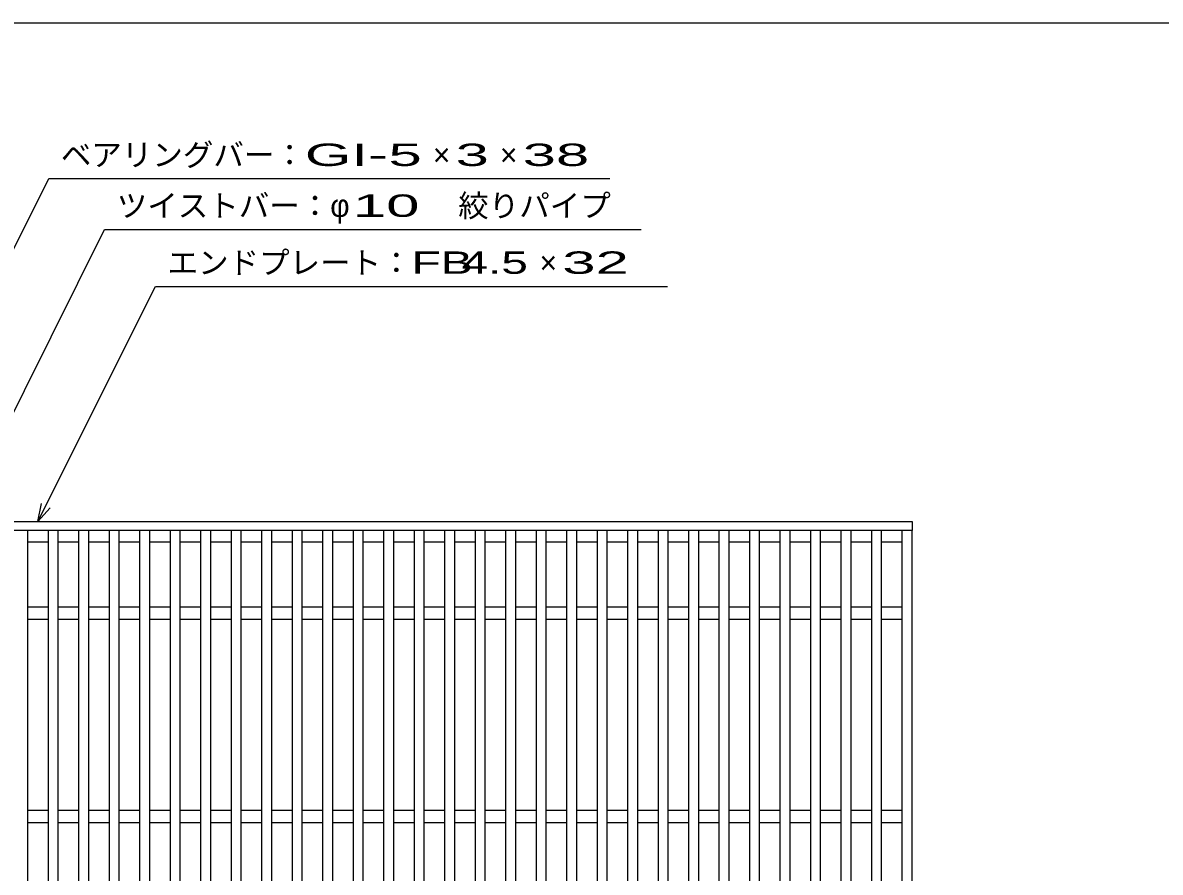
# Model space of a CAD drawing. Units: millimetres, scale not verified. Extents: x -1092 to 1042, y -770 to 629.
# Drawn here: x -692 to -133, y 212 to 629 of the extents above; entities that cross this region are included whole.
import ezdxf
from ezdxf.enums import TextEntityAlignment as Align

# ---------------------------------------------------------------- set-up
doc = ezdxf.new("R2010")
doc.units = ezdxf.units.MM
doc.header["$LTSCALE"] = 6
for name, color, linetype, lineweight in [('0_2', 150, 'Continuous', 25), ('16', 3, 'Continuous', 25), ('22', 4, 'Continuous', 25)]:
    doc.layers.add(name, color=color, linetype=linetype, lineweight=lineweight)
doc.styles.add('ベクトル', font='')
doc.styles.get('ベクトル').set_extended_font_data('ベクトル')

msp = doc.modelspace()

# ---------------------------------------------------------------- linework, layer by layer
at = {"layer": '0_2'}
msp.add_line((-1034.4, 629.1), (1041.6, 629.1), dxfattribs=at)
at = {"layer": '16'}
for p, q in [((-845, 384), (-255, 384)), ((-255, 384), (-255, 379.5)), ((-255, 379.5), (-845, 379.5)), ((-690, 379.5), (-695, 379.5)), ((-690, -201.5), (-690, 379.5)), ((-680, 379.5), (-680, -201.5)), ((-675, 379.5), (-680, 379.5)), ((-675, -201.5), (-675, 379.5)), ((-665, 379.5), (-665, -201.5)), ((-660, 379.5), (-665, 379.5)), ((-660, -201.5), (-660, 379.5)), ((-650, 379.5), (-650, -201.5)), ((-645, 379.5), (-650, 379.5)), ((-645, -201.5), (-645, 379.5)), ((-635, 379.5), (-635, -201.5)), ((-630, 379.5), (-635, 379.5)), ((-630, -201.5), (-630, 379.5)), ((-620, 379.5), (-620, -201.5)), ((-615, 379.5), (-620, 379.5)), ((-615, -201.5), (-615, 379.5)), ((-605, 379.5), (-605, -201.5)), ((-600, 379.5), (-605, 379.5)), ((-600, -201.5), (-600, 379.5)), ((-590, 379.5), (-590, -201.5)), ((-585, 379.5), (-590, 379.5)), ((-585, -201.5), (-585, 379.5)), ((-575, 379.5), (-575, -201.5)), ((-570, 379.5), (-575, 379.5)), ((-570, -201.5), (-570, 379.5)), ((-560, 379.5), (-560, -201.5)), ((-555, 379.5), (-560, 379.5)), ((-555, -201.5), (-555, 379.5)), ((-545, 379.5), (-545, -201.5)), ((-540, 379.5), (-545, 379.5)), ((-540, -201.5), (-540, 379.5)), ((-530, 379.5), (-530, -201.5)), ((-525, 379.5), (-530, 379.5)), ((-525, -201.5), (-525, 379.5)), ((-515, 379.5), (-515, -201.5)), ((-510, 379.5), (-515, 379.5)), ((-510, -201.5), (-510, 379.5)), ((-500, 379.5), (-500, -201.5)), ((-495, 379.5), (-500, 379.5)), ((-495, -201.5), (-495, 379.5)), ((-485, 379.5), (-485, -201.5)), ((-480, 379.5), (-485, 379.5)), ((-480, -201.5), (-480, 379.5)), ((-470, 379.5), (-470, -201.5)), ((-465, 379.5), (-470, 379.5)), ((-465, -201.5), (-465, 379.5)), ((-455, 379.5), (-455, -201.5)), ((-450, 379.5), (-455, 379.5)), ((-450, -201.5), (-450, 379.5)), ((-440, 379.5), (-440, -201.5)), ((-435, 379.5), (-440, 379.5)), ((-435, -201.5), (-435, 379.5)), ((-425, 379.5), (-425, -201.5)), ((-420, 379.5), (-425, 379.5)), ((-420, -201.5), (-420, 379.5)), ((-410, 379.5), (-410, -201.5)), ((-405, 379.5), (-410, 379.5)), ((-405, -201.5), (-405, 379.5)), ((-395, 379.5), (-395, -201.5)), ((-390, 379.5), (-395, 379.5)), ((-390, -201.5), (-390, 379.5)), ((-380, 379.5), (-380, -201.5)), ((-375, 379.5), (-380, 379.5)), ((-375, -201.5), (-375, 379.5)), ((-365, 379.5), (-365, -201.5)), ((-360, 379.5), (-365, 379.5)), ((-360, -201.5), (-360, 379.5)), ((-350, 379.5), (-350, -201.5)), ((-345, 379.5), (-350, 379.5)), ((-345, -201.5), (-345, 379.5)), ((-335, 379.5), (-335, -201.5)), ((-330, 379.5), (-335, 379.5)), ((-330, -201.5), (-330, 379.5)), ((-320, 379.5), (-320, -201.5)), ((-315, 379.5), (-320, 379.5)), ((-315, -201.5), (-315, 379.5)), ((-305, 379.5), (-305, -201.5)), ((-300, 379.5), (-305, 379.5)), ((-300, -201.5), (-300, 379.5)), ((-290, 379.5), (-290, -201.5)), ((-285, 379.5), (-290, 379.5)), ((-285, -201.5), (-285, 379.5)), ((-275, 379.5), (-275, -201.5)), ((-270, 379.5), (-275, 379.5)), ((-270, -201.5), (-270, 379.5)), ((-260, 379.5), (-260, -201.5)), ((-255, 379.5), (-260, 379.5)), ((-255, -201.5), (-255, 379.5)), ((-690, 374), (-680, 374)), ((-675, 374), (-665, 374)), ((-660, 374), (-650, 374)), ((-645, 374), (-635, 374)), ((-630, 374), (-620, 374)), ((-615, 374), (-605, 374)), ((-600, 374), (-590, 374)), ((-585, 374), (-575, 374)), ((-570, 374), (-560, 374)), ((-555, 374), (-545, 374)), ((-540, 374), (-530, 374)), ((-525, 374), (-515, 374)), ((-510, 374), (-500, 374)), ((-495, 374), (-485, 374)), ((-480, 374), (-470, 374)), ((-465, 374), (-455, 374)), ((-450, 374), (-440, 374)), ((-435, 374), (-425, 374)), ((-420, 374), (-410, 374)), ((-405, 374), (-395, 374)), ((-390, 374), (-380, 374)), ((-375, 374), (-365, 374)), ((-360, 374), (-350, 374)), ((-345, 374), (-335, 374)), ((-330, 374), (-320, 374)), ((-315, 374), (-305, 374)), ((-300, 374), (-290, 374)), ((-285, 374), (-275, 374)), ((-270, 374), (-260, 374)), ((-690, 342), (-680, 342)), ((-675, 342), (-665, 342)), ((-660, 342), (-650, 342)), ((-645, 342), (-635, 342)), ((-630, 342), (-620, 342)), ((-615, 342), (-605, 342)), ((-600, 342), (-590, 342)), ((-585, 342), (-575, 342)), ((-570, 342), (-560, 342)), ((-555, 342), (-545, 342)), ((-540, 342), (-530, 342)), ((-525, 342), (-515, 342)), ((-510, 342), (-500, 342)), ((-495, 342), (-485, 342)), ((-480, 342), (-470, 342)), ((-465, 342), (-455, 342)), ((-450, 342), (-440, 342)), ((-435, 342), (-425, 342)), ((-420, 342), (-410, 342)), ((-405, 342), (-395, 342)), ((-390, 342), (-380, 342)), ((-375, 342), (-365, 342)), ((-360, 342), (-350, 342)), ((-345, 342), (-335, 342)), ((-330, 342), (-320, 342)), ((-315, 342), (-305, 342)), ((-300, 342), (-290, 342)), ((-285, 342), (-275, 342)), ((-270, 342), (-260, 342)), ((-690, 336), (-680, 336)), ((-675, 336), (-665, 336)), ((-660, 336), (-650, 336)), ((-645, 336), (-635, 336)), ((-630, 336), (-620, 336)), ((-615, 336), (-605, 336)), ((-600, 336), (-590, 336)), ((-585, 336), (-575, 336)), ((-570, 336), (-560, 336)), ((-555, 336), (-545, 336)), ((-540, 336), (-530, 336)), ((-525, 336), (-515, 336)), ((-510, 336), (-500, 336)), ((-495, 336), (-485, 336)), ((-480, 336), (-470, 336)), ((-465, 336), (-455, 336)), ((-450, 336), (-440, 336)), ((-435, 336), (-425, 336)), ((-420, 336), (-410, 336)), ((-405, 336), (-395, 336)), ((-390, 336), (-380, 336)), ((-375, 336), (-365, 336)), ((-360, 336), (-350, 336)), ((-345, 336), (-335, 336)), ((-330, 336), (-320, 336)), ((-315, 336), (-305, 336)), ((-300, 336), (-290, 336)), ((-285, 336), (-275, 336)), ((-270, 336), (-260, 336)), ((-690, 242), (-680, 242)), ((-675, 242), (-665, 242)), ((-660, 242), (-650, 242)), ((-645, 242), (-635, 242)), ((-630, 242), (-620, 242)), ((-615, 242), (-605, 242)), ((-600, 242), (-590, 242)), ((-585, 242), (-575, 242)), ((-570, 242), (-560, 242)), ((-555, 242), (-545, 242)), ((-540, 242), (-530, 242)), ((-525, 242), (-515, 242)), ((-510, 242), (-500, 242)), ((-495, 242), (-485, 242)), ((-480, 242), (-470, 242)), ((-465, 242), (-455, 242)), ((-450, 242), (-440, 242)), ((-435, 242), (-425, 242)), ((-420, 242), (-410, 242)), ((-405, 242), (-395, 242)), ((-390, 242), (-380, 242)), ((-375, 242), (-365, 242)), ((-360, 242), (-350, 242)), ((-345, 242), (-335, 242)), ((-330, 242), (-320, 242)), ((-315, 242), (-305, 242)), ((-300, 242), (-290, 242)), ((-285, 242), (-275, 242)), ((-270, 242), (-260, 242)), ((-690, 236), (-680, 236)), ((-675, 236), (-665, 236)), ((-660, 236), (-650, 236)), ((-645, 236), (-635, 236)), ((-630, 236), (-620, 236)), ((-615, 236), (-605, 236)), ((-600, 236), (-590, 236)), ((-585, 236), (-575, 236)), ((-570, 236), (-560, 236)), ((-555, 236), (-545, 236)), ((-540, 236), (-530, 236)), ((-525, 236), (-515, 236)), ((-510, 236), (-500, 236)), ((-495, 236), (-485, 236)), ((-480, 236), (-470, 236)), ((-465, 236), (-455, 236)), ((-450, 236), (-440, 236)), ((-435, 236), (-425, 236)), ((-420, 236), (-410, 236)), ((-405, 236), (-395, 236)), ((-390, 236), (-380, 236)), ((-375, 236), (-365, 236)), ((-360, 236), (-350, 236)), ((-345, 236), (-335, 236)), ((-330, 236), (-320, 236)), ((-315, 236), (-305, 236)), ((-300, 236), (-290, 236)), ((-285, 236), (-275, 236)), ((-270, 236), (-260, 236))]:
    msp.add_line(p, q, dxfattribs=at)
at = {"layer": '22'}
for p, q in [((-810, 292), (-679.75, 552.5)), ((-679.75, 552.5), (-403.75, 552.5)), ((-745, 342), (-652.25, 527.5)), ((-652.25, 527.5), (-388.25, 527.5)), ((-685, 384), (-627.25, 499.5)), ((-627.25, 499.5), (-375.25, 499.5)), ((-685, 384), (-683.2, 392.76)), ((-685, 384), (-679, 390.6))]:
    msp.add_line(p, q, dxfattribs=at)

# ---------------------------------------------------------------- texts
at = {"layer": '22', "color": 2, "style": 'ベクトル'}
for s, p in [('ベアリングバー：', (-673.75, 564.2)), ('×', (-490.75, 564.2)), ('×', (-457.75, 564.2)), ('ツイストバー：', (-646.25, 539.2)), ('絞りパイプ', (-478.25, 539.2)), ('φ', (-541.25, 539.2)), ('エンドプレート：', (-621.25, 511.2)), ('×', (-438.25, 511.2))]:
    msp.add_text(s, height=11, dxfattribs=at).set_placement(p, align=Align.MIDDLE_LEFT)
for s, width, p in [('GI-', 2, (-553.75, 564.2)), (' 5 ', 2, (-520.75, 564.2)), (' 3 ', 2, (-487.75, 564.2)), (' 38 ', 2, (-454.75, 564.2)), (' 10 ', 2, (-538.25, 539.2)), ('FB', 1.6, (-501.25, 511.2)), (' 4.5 ', 1.6, (-483.25, 511.2)), (' 32 ', 2, (-435.25, 511.2))]:
    msp.add_text(s, height=11, dxfattribs=dict(at, width=width)).set_placement(p, align=Align.MIDDLE_LEFT)

doc.saveas('drawing.dxf')
